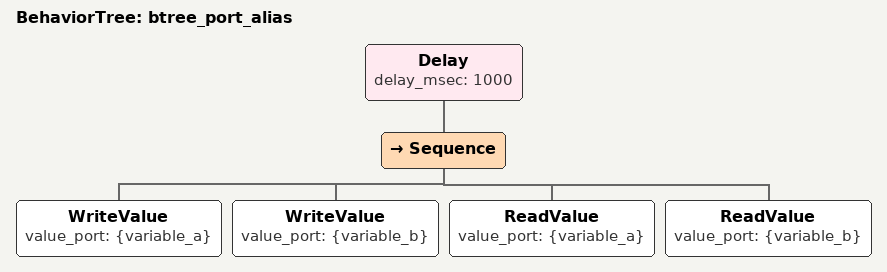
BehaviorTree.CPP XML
<?xml version="1.0" encoding="UTF-8"?>
<root BTCPP_format="4"
      main_tree_to_execute="btree_port_alias">
  <BehaviorTree ID="btree_port_alias">
    <Delay delay_msec="1000">
      <Sequence>
        <WriteValue value_port="{variable_a}"/>
        <WriteValue value_port="{variable_b}"/>
        <ReadValue value_port="{variable_a}"/>
        <ReadValue value_port="{variable_b}"/>
      </Sequence>
    </Delay>
  </BehaviorTree>

</root>
